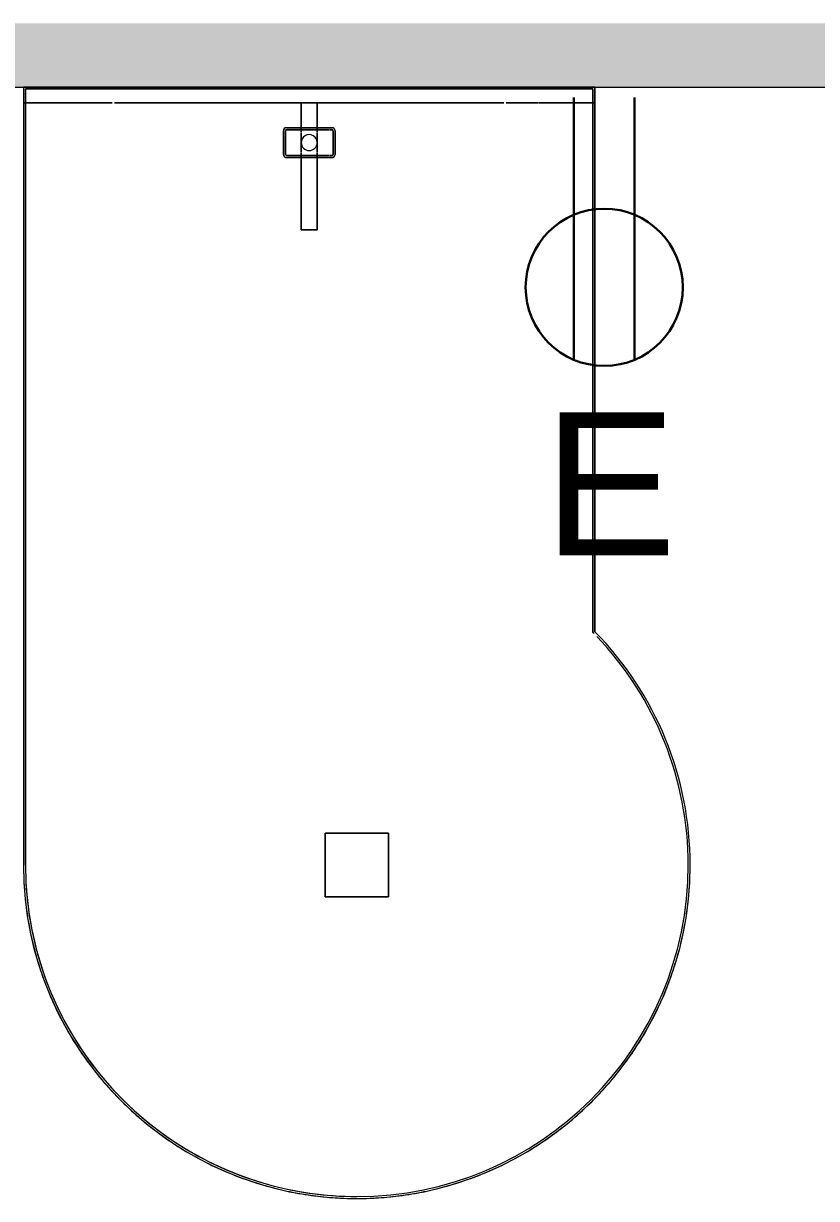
# Model space of a CAD drawing. Header units: inches. Extents: x 416 to 2283, y -56 to 1824.
# Drawn here: x 1693.8 to 1743.8, y 520 to 594 of the extents above; entities that cross this region are included whole.
import ezdxf

# ---------------------------------------------------------------- set-up
doc = ezdxf.new("R2010")
doc.units = ezdxf.units.IN
doc.header["$MEASUREMENT"] = 0
for name, color, linetype, lineweight in [('A-ANNO-NOTE', 131, 'Continuous', 13), ('A-WALL-PATT', 111, 'Continuous', 13), ('I-FURN', 30, 'Continuous', 9), ('I-FURN-PNLS', 30, 'Continuous', 9), ('I-WALL', 2, 'Continuous', 13)]:
    doc.layers.add(name, color=color, linetype=linetype, lineweight=lineweight)
doc.styles.add('Swis721 Lt BT', font='swissl.ttf', dxfattribs={"height": 9})

# ---------------------------------------------------------------- blocks, each defined once
blk = doc.blocks.new('Zira Wksta 12 - Type 1-7422100-Level XX  POWER _ SIGNAL')
at = {"layer": 'I-FURN'}
for p, q in [((-51, 17), (-51, 13)), ((-47, 17), (-51, 17)), ((-51, 17), (-47, 17)), ((-51, 13), (-51, 17)), ((-47, 13), (-47, 17)), ((-47, 17), (-47, 13)), ((-51, 13), (-47, 13)), ((-47, 13), (-51, 13))]:
    blk.add_line(p, q, dxfattribs=at)
at = {"layer": 'I-FURN-PNLS'}
for p, q in [((0, 36), (-49, 36)), ((0, 36), (-49, 36)), ((0, 36), (-49, 36)), ((-24, 36), (-49, 36)), ((-49, 35.875), (-0.125, 35.875)), ((-0.125, 35.875), (-49, 35.875)), ((-0.125, 35.875), (-49, 35.875)), ((-49, 35.875), (-0.125, 35.875)), ((0, 36), (-24, 36)), ((-1, 36), (-1, 35.877)), ((-1, 35.877), (-1, 36)), ((-1, 35.875), (-1, 32.44)), ((-1, 32.44), (-1, 35.875)), ((-0.125, 35.869), (-0.125, 0.125)), ((-0.125, 0.125), (-0.125, 35.869)), ((-0.125, 0.125), (-0.125, 35.869)), ((-0.125, 35.869), (-0.125, 0.125)), ((0, 0), (0, 36)), ((0, 36), (0, 0)), ((0, 0), (0, 36)), ((0, 36), (0, 0)), ((-1, 32.402), (-1, 30.417)), ((-1, 30.417), (-1, 32.402)), ((-1, 30.262), (-1, 5.738)), ((-1, 18.5), (-1, 30.262)), ((-4.437, 19.437), (-4.437, 16.562)), ((-4.437, 16.562), (-4.437, 19.437)), ((-4.312, 19.437), (-4.312, 19.29)), ((-4.312, 19.29), (-4.312, 19.437)), ((-4.312, 19.255), (-4.312, 16.745)), ((-4.312, 16.745), (-4.312, 19.255)), ((-2.75, 19.625), (-4.25, 19.625)), ((-4.25, 19.625), (-2.75, 19.625)), ((-4.182, 19.5), (-4.25, 19.5)), ((-4.25, 19.5), (-4.182, 19.5)), ((-2.833, 19.5), (-4.167, 19.5)), ((-4.167, 19.5), (-2.833, 19.5)), ((-2.75, 19.5), (-2.818, 19.5)), ((-2.818, 19.5), (-2.75, 19.5)), ((-2.687, 19.29), (-2.687, 19.437)), ((-2.687, 19.437), (-2.687, 19.29)), ((-2.687, 16.745), (-2.687, 19.255)), ((-2.687, 19.255), (-2.687, 16.745)), ((-2.562, 16.562), (-2.562, 19.437)), ((-2.562, 19.437), (-2.562, 16.562)), ((-9, 18.5), (-9, 17.5)), ((-5.793, 18.5), (-9, 18.5)), ((-9, 18.5), (-5.793, 18.5)), ((-9, 17.5), (-9, 18.5)), ((-4.437, 18.5), (-5.771, 18.5)), ((-5.771, 18.5), (-4.437, 18.5)), ((-4.312, 18.5), (-4.437, 18.5)), ((-4.437, 18.5), (-4.312, 18.5)), ((-4.152, 18.5), (-4.312, 18.5)), ((-4.312, 18.5), (-4.152, 18.5)), ((-3.644, 18.5), (-4.112, 18.5)), ((-4.112, 18.5), (-3.644, 18.5)), ((-3.361, 18.5), (-3.639, 18.5)), ((-3.639, 18.5), (-3.361, 18.5)), ((-2.888, 18.5), (-3.356, 18.5)), ((-3.356, 18.5), (-2.888, 18.5)), ((-2.687, 18.5), (-2.848, 18.5)), ((-2.848, 18.5), (-2.687, 18.5)), ((-2.563, 18.5), (-2.687, 18.5)), ((-2.687, 18.5), (-2.563, 18.5)), ((-1, 18.5), (-2.562, 18.5)), ((-2.562, 18.5), (-1, 18.5)), ((-1, 17.5), (-1, 18.5)), ((-1, 18.5), (-1, 17.5)), ((-1, 17.5), (-1, 18.5)), ((-9, 17.5), (-7.347, 17.5)), ((-7.347, 17.5), (-9, 17.5)), ((-7.326, 17.5), (-4.437, 17.5)), ((-4.437, 17.5), (-7.326, 17.5)), ((-4.437, 17.5), (-4.312, 17.5)), ((-4.312, 17.5), (-4.437, 17.5)), ((-4.312, 17.5), (-4.152, 17.5)), ((-4.152, 17.5), (-4.312, 17.5)), ((-4.112, 17.5), (-3.644, 17.5)), ((-3.644, 17.5), (-4.112, 17.5)), ((-3.639, 17.5), (-3.361, 17.5)), ((-3.361, 17.5), (-3.639, 17.5)), ((-3.356, 17.5), (-2.888, 17.5)), ((-2.888, 17.5), (-3.356, 17.5)), ((-2.848, 17.5), (-2.687, 17.5)), ((-2.687, 17.5), (-2.848, 17.5)), ((-2.687, 17.5), (-2.562, 17.5)), ((-2.562, 17.5), (-2.687, 17.5)), ((-2.562, 17.5), (-1, 17.5)), ((-1, 17.5), (-2.562, 17.5)), ((-1, 5.738), (-1, 17.5)), ((-4.312, 16.71), (-4.312, 16.562)), ((-4.312, 16.562), (-4.312, 16.71)), ((-4.25, 16.5), (-4.182, 16.5)), ((-4.182, 16.5), (-4.25, 16.5)), ((-4.25, 16.375), (-2.75, 16.375)), ((-2.75, 16.375), (-4.25, 16.375)), ((-4.167, 16.5), (-2.833, 16.5)), ((-2.833, 16.5), (-4.167, 16.5)), ((-2.818, 16.5), (-2.75, 16.5)), ((-2.75, 16.5), (-2.818, 16.5)), ((-2.687, 16.562), (-2.687, 16.71)), ((-2.687, 16.71), (-2.687, 16.562)), ((-1, 5.583), (-1, 3.598)), ((-1, 3.598), (-1, 5.583)), ((-1, 3.566), (-1, 0.125)), ((-1, 0.125), (-1, 3.566)), ((-34.354, 0.125), (-34.374, 0.105)), ((-34.374, 0.105), (-34.354, 0.125)), ((-34.374, 0.105), (-34.354, 0.125)), ((-34.354, 0.125), (-34.374, 0.105)), ((-0.125, 0.125), (-34.354, 0.125)), ((-34.354, 0.125), (-0.125, 0.125)), ((-34.354, 0.125), (-0.125, 0.125)), ((-0.125, 0.125), (-34.354, 0.125)), ((-1, 0.122), (-1, 0)), ((-1, 0), (-1, 0.122)), ((-34.303, 0), (0, 0)), ((-34.303, 0), (0, 0)), ((-34.303, 0), (0, 0)), ((0, 0), (-34.303, 0)), ((-1, 0), (0, 0)), ((0, 0), (-1, 0))]:
    blk.add_line(p, q, dxfattribs=at)
for centre, radius, start, end in [((-49, 15), 21, 90, 270), ((-49, 15), 21, 90, 270), ((-49, 15), 20.875, 90, 180), ((-49, 15), 20.875, 90, 180), ((-49, 15), 20.875, 90, 180), ((-49, 15), 21, 101.16837, 106.76444), ((-49, 15), 21, 101.16837, 106.76444), ((-49, 15), 20.875, 98.18182, 106.36364), ((-49, 15), 21, 98.38202, 101.16837), ((-49, 15), 21, 98.38202, 101.16837), ((-49, 15), 21, 90, 98.38202), ((-49, 15), 21, 90, 98.38202), ((-49, 15), 20.875, 90, 98.18182), ((-49, 15), 20.875, 106.36364, 171.81818), ((-49, 15), 21, 106.76444, 110.10307), ((-49, 15), 21, 106.76444, 110.10307), ((-49, 15), 21, 110.10307, 115.14733), ((-49, 15), 21, 110.10307, 115.14733), ((-49, 15), 21, 118.71869, 123.53081), ((-49, 15), 21, 118.71869, 123.53081), ((-49, 15), 21, 115.14733, 118.71869), ((-49, 15), 21, 115.14733, 118.71869), ((-49, 15), 21, 123.53081, 127.22796), ((-49, 15), 21, 123.53081, 127.22796), ((-49, 15), 21, 127.22796, 131.91499), ((-49, 15), 21, 127.22796, 131.91499), ((-49, 15), 21, 131.91499, 135.6889), ((-49, 15), 21, 131.91499, 135.6889), ((-49, 15), 21, 135.6889, 140.30003), ((-49, 15), 21, 135.6889, 140.30003), ((-49, 15), 21, 140.30003, 144.12384), ((-49, 15), 21, 140.30003, 144.12384), ((-49, 15), 21, 144.12384, 148.68613), ((-49, 15), 21, 144.12384, 148.68613), ((-49, 15), 21, 148.68613, 152.54318), ((-49, 15), 21, 148.68613, 152.54318), ((-49, 15), 21, 152.54318, 157.07354), ((-49, 15), 21, 152.54318, 157.07354), ((-49, 15), 21, 157.07354, 160.95245), ((-49, 15), 21, 157.07354, 160.95245), ((-49, 15), 21, 160.95245, 165.46261), ((-49, 15), 21, 160.95245, 165.46261), ((-49, 15), 21, 165.46261, 169.35484), ((-49, 15), 21, 165.46261, 169.35484), ((-4.25, 19.437), 0.187, 90, 180), ((-4.25, 19.437), 0.187, 165, 180), ((-4.25, 19.437), 0.187, 90, 165), ((-4.25, 19.437), 0.0625, 90, 180), ((-4.25, 19.437), 0.0625, 90, 180), ((-2.75, 19.437), 0.188, 360, 90), ((-2.75, 19.437), 0.187, 15, 90), ((-2.75, 19.437), 0.0625, 360, 90), ((-2.75, 19.437), 0.0625, 0, 90), ((-2.75, 19.437), 0.187, 0, 15), ((-49, 15), 21, 169.35484, 173.85378), ((-49, 15), 21, 169.35484, 173.85378), ((-3.5, 18), 0.5, 90, 270), ((-3.5, 18), 0.5, 90, 270), ((-3.5, 18), 0.5, 270, 90), ((-3.5, 18), 0.5, 45, 90), ((-49, 15), 20.875, 171.81818, 180), ((-3.5, 18), 0.5, 30, 45), ((-3.5, 18), 0.5, 315, 15), ((-3.5, 18), 0.5, 15, 30), ((-49, 15), 21, 173.85378, 177.75233), ((-49, 15), 21, 173.85378, 177.75233), ((-3.5, 18), 0.5, 270, 315), ((-4.25, 16.562), 0.187, 180, 270), ((-4.25, 16.562), 0.188, 180, 195), ((-4.25, 16.562), 0.187, 195, 270), ((-4.25, 16.562), 0.0625, 180, 270), ((-4.25, 16.562), 0.0625, 180, 225), ((-4.25, 16.562), 0.0625, 225, 270), ((-2.75, 16.562), 0.187, 270, 0), ((-2.75, 16.562), 0.0625, 270, 0), ((-2.75, 16.562), 0.0625, 270, 315), ((-2.75, 16.562), 0.188, 270, 345), ((-2.75, 16.562), 0.0625, 315, 330), ((-2.75, 16.562), 0.0625, 330, 345), ((-2.75, 16.562), 0.0625, 345, 0), ((-2.75, 16.562), 0.187, 345, 0), ((-49, 15), 21, 177.75233, 180), ((-49, 15), 21, 177.75233, 180), ((-49, 15), 21, 180, 182.24767), ((-49, 15), 21, 180, 182.24767), ((-49, 15), 20.875, 180, 270), ((-49, 15), 20.875, 180, 270), ((-49, 15), 20.875, 180, 270), ((-49, 15), 20.875, 180, 270), ((-49, 15), 21, 182.24767, 186.14622), ((-49, 15), 21, 182.24767, 186.14622), ((-49, 15), 21, 186.14622, 190.64516), ((-49, 15), 21, 186.14622, 190.64516), ((-49, 15), 21, 190.64516, 194.53739), ((-49, 15), 21, 190.64516, 194.53739), ((-49, 15), 21, 194.53739, 199.04755), ((-49, 15), 21, 194.53739, 199.04755), ((-49, 15), 21, 199.04755, 202.92646), ((-49, 15), 21, 199.04755, 202.92646), ((-49, 15), 21, 202.92646, 207.45682), ((-49, 15), 21, 202.92646, 207.45682), ((-49, 15), 21, 207.45682, 211.31387), ((-49, 15), 21, 207.45682, 211.31387), ((-49, 15), 21, 211.31387, 215.87616), ((-49, 15), 21, 211.31387, 215.87616), ((-49, 15), 21, 215.87616, 219.69997), ((-49, 15), 21, 215.87616, 219.69997), ((-49, 15), 21, 219.69997, 224.3111), ((-49, 15), 21, 219.69997, 224.3111), ((-49, 15), 21, 224.3111, 228.08501), ((-49, 15), 21, 224.3111, 228.08501), ((-49, 15), 20.875, 314.27873, 314.47715), ((-49, 15), 20.875, 314.27873, 314.47715), ((-49, 15), 20.875, 314.27873, 314.47715), ((-49, 15), 20.875, 314.27873, 314.47715), ((-49, 15), 21, 228.08501, 232.77204), ((-49, 15), 21, 228.08501, 232.77204), ((-49, 15), 21, 270, 314.41531), ((-49, 15), 21, 270, 314.41531), ((-49, 15), 21, 270, 314.41531), ((-49, 15), 21, 270, 314.41531), ((-49, 15), 20.875, 270, 313.60546), ((-49, 15), 20.875, 270, 313.60546), ((-49, 15), 20.875, 270, 313.60546), ((-49, 15), 20.875, 270, 313.60546), ((-49, 15), 21, 232.77204, 236.46919), ((-49, 15), 21, 232.77204, 236.46919), ((-49, 15), 21, 236.46919, 241.28131), ((-49, 15), 21, 236.46919, 241.28131), ((-49, 15), 21, 241.28131, 244.85267), ((-49, 15), 21, 241.28131, 244.85267), ((-49, 15), 21, 244.85267, 249.89693), ((-49, 15), 21, 244.85267, 249.89693), ((-49, 15), 21, 249.89693, 253.23556), ((-49, 15), 21, 249.89693, 253.23556), ((-49, 15), 21, 253.23556, 258.83163), ((-49, 15), 21, 253.23556, 258.83163), ((-49, 15), 21, 258.83163, 261.61798), ((-49, 15), 21, 258.83163, 261.61798), ((-49, 15), 21, 261.61798, 270), ((-49, 15), 21, 261.61798, 270)]:
    blk.add_arc(centre, radius, start, end, dxfattribs=at)

msp = doc.modelspace()

# ---------------------------------------------------------------- hatches: boundary and pattern name
at = {"layer": 'A-WALL-PATT', "lineweight": 9}
msp.add_hatch(color=7, dxfattribs=at).paths.add_polyline_path([(1674.308, 589.98), (1799.088, 589.98), (1799.088, 593.98), (1650.795, 593.98), (1650.795, 589.98), (1669.433, 589.98)], flags=0)

# ---------------------------------------------------------------- linework, layer by layer
at = {"layer": 'A-ANNO-NOTE', "lineweight": 30}
for p, q in [((1728.462, 589.326), (1728.462, 572.8)), ((1732.294, 589.326), (1732.294, 572.8)), ((1732.294, 589.326), (1732.294, 572.8))]:
    msp.add_line(p, q, dxfattribs=at)
msp.add_circle((1730.378, 577.364), 4.95, dxfattribs=at)
at = {"layer": 'I-WALL', "color": 8, "lineweight": 20}
msp.add_line((1650.795, 589.98), (1796.088, 589.98), dxfattribs=at)

# ---------------------------------------------------------------- block references
at = {"layer": 'I-FURN', "rotation": 89.99999999999997}
msp.add_blockref('Zira Wksta 12 - Type 1-7422100-Level XX  POWER _ SIGNAL', (1729.795, 589.98), dxfattribs=at)

# ---------------------------------------------------------------- texts
at = {"layer": 'A-ANNO-NOTE', "lineweight": 9, "insert": (1726.546, 569.491), "char_height": 9, "width": 9.393, "attachment_point": 1, "style": 'Swis721 Lt BT'}
msp.add_mtext('E', dxfattribs=at)

doc.saveas('drawing.dxf')
